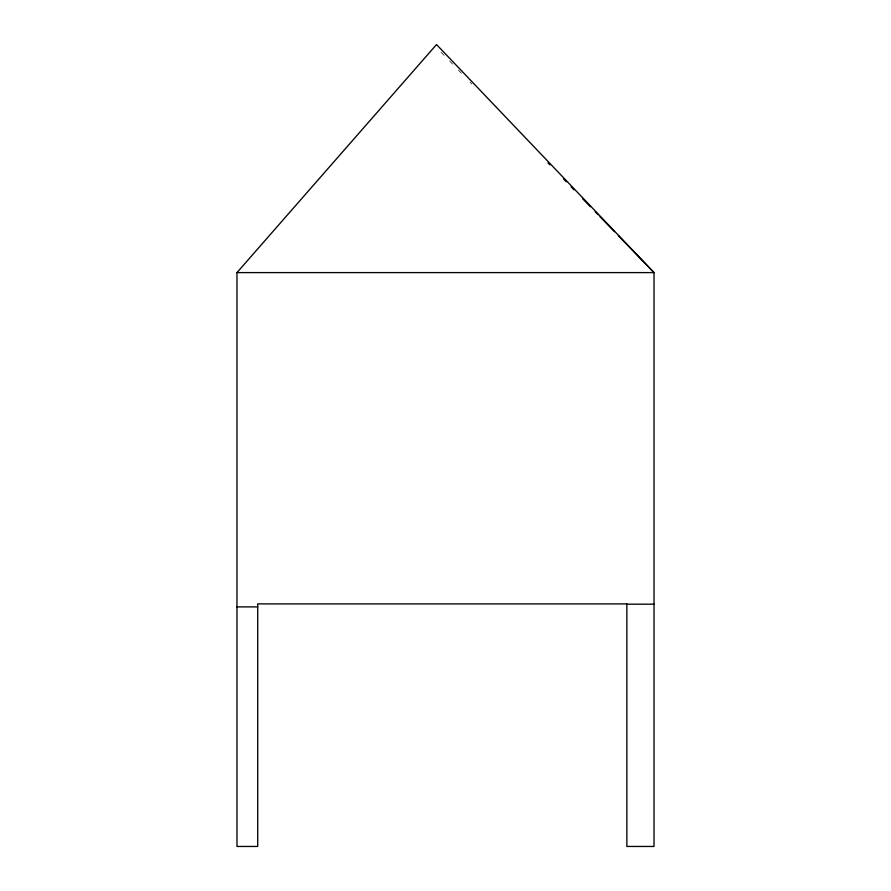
<?xml version="1.0" encoding="UTF-8"?>
<svg xmlns="http://www.w3.org/2000/svg" width="891" height="891" viewBox="0 0 891 891"><rect width="100%" height="100%" fill="white"/><g stroke="black" fill="none" stroke-linecap="round" stroke-linejoin="round"><path stroke-width="0.67" stroke-dasharray="4.46 3.34" d="M441 52.123L444.854 56.111M449.677 61.1L452.572 64.085M458.353 70.077L462.206 74.064M469.913 82.05L471.84 84.044"/><path stroke-width="1.34" d="M236.973 272.601L436.523 44.55L654.027 272.601L654.027 846.45L626.852 846.45L626.852 603.898L257.711 603.898L257.711 846.45L236.973 846.45L236.973 272.601L654.027 272.601L618.354 235.692M626.852 604.176L654.027 604.176M236.973 606.894L257.711 606.894M547.998 162.864L549.925 164.857M563.413 178.824L566.308 181.82M571.131 186.809L574.016 189.794M582.692 198.782L590.41 206.757M595.221 211.746L598.117 214.742M600.044 216.736L614.5 231.705"/></g></svg>
